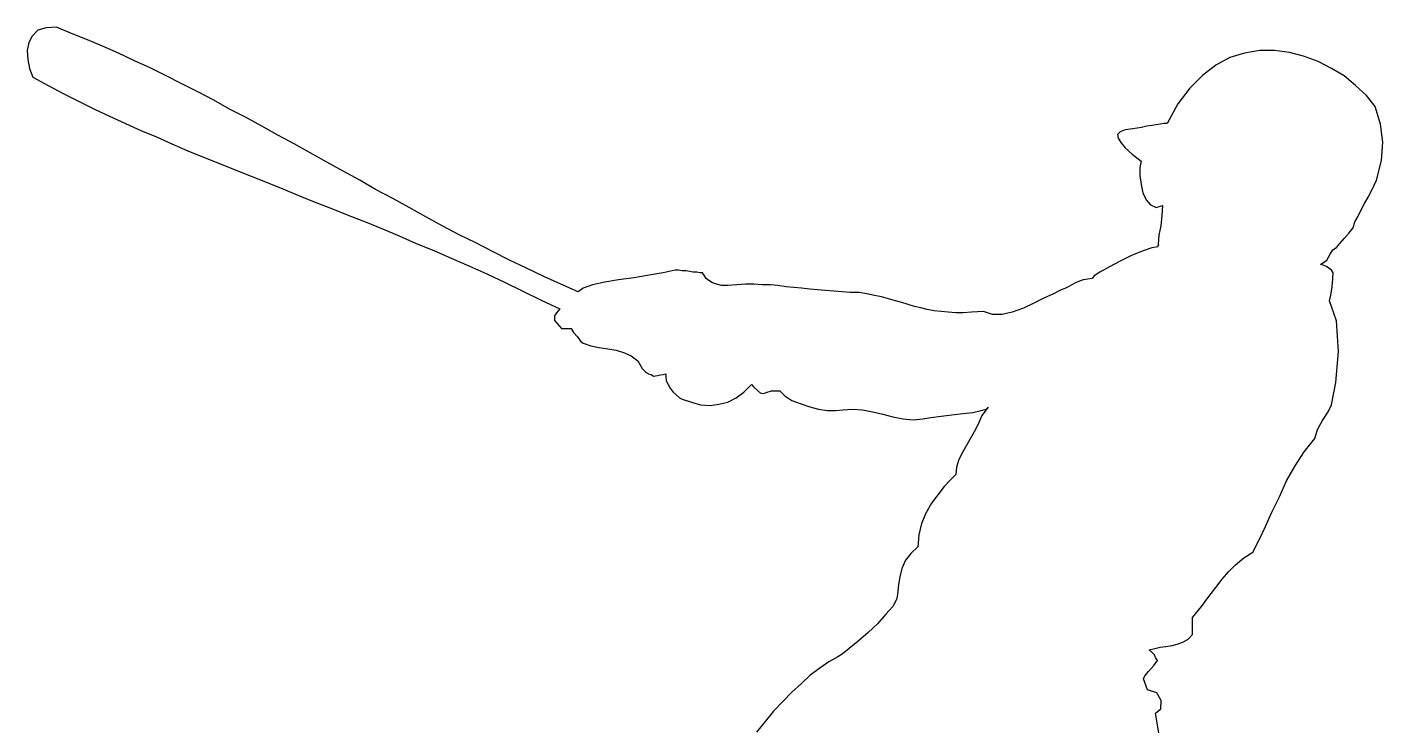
# Model space of a CAD drawing. Extents: x -0.54 to 0.89, y -0.04 to 1.45.
# Drawn here: x -0.543 to 0.889, y 0.706 to 1.445 of the extents above; entities that cross this region are included whole.
import ezdxf

# ---------------------------------------------------------------- set-up
doc = ezdxf.new("R2010")
doc.units = 0
doc.header["$MEASUREMENT"] = 0
doc.layers.get('0').update_dxf_attribs({"linetype": 'CONTINUOUS'})

msp = doc.modelspace()

# ---------------------------------------------------------------- linework, layer by layer
for p, q in [((-0.5374, 1.4359), (-0.5408, 1.4292)), ((-0.5374, 1.4359), (-0.5408, 1.4292)), ((-0.5314, 1.442), (-0.5374, 1.4359)), ((-0.5314, 1.442), (-0.5374, 1.4359)), ((-0.5227, 1.4446), (-0.5314, 1.442)), ((-0.5227, 1.4446), (-0.5314, 1.442)), ((-0.5119, 1.4453), (-0.5227, 1.4446)), ((-0.5119, 1.4453), (-0.5227, 1.4446)), ((-0.4959, 1.4386), (-0.5119, 1.4453)), ((-0.5119, 1.4453), (-0.5119, 1.4453)), ((-0.4959, 1.4386), (-0.5119, 1.4453)), ((-0.4791, 1.4319), (-0.4959, 1.4386)), ((-0.4791, 1.4319), (-0.4959, 1.4386)), ((-0.5408, 1.4292), (-0.5428, 1.4205)), ((-0.5408, 1.4292), (-0.5428, 1.4205)), ((-0.5428, 1.4205), (-0.5421, 1.4111)), ((-0.5428, 1.4205), (-0.5421, 1.4111)), ((-0.463, 1.4252), (-0.4791, 1.4319)), ((-0.463, 1.4252), (-0.4791, 1.4319)), ((-0.4462, 1.4178), (-0.463, 1.4252)), ((-0.4462, 1.4178), (-0.463, 1.4252)), ((0.7594, 1.4205), (0.7433, 1.4178)), ((0.7594, 1.4205), (0.7433, 1.4178)), ((0.7748, 1.4205), (0.7594, 1.4205)), ((0.7748, 1.4205), (0.7594, 1.4205)), ((0.7909, 1.4185), (0.7748, 1.4205)), ((0.7909, 1.4185), (0.7748, 1.4205)), ((0.8056, 1.4145), (0.7909, 1.4185)), ((0.8056, 1.4145), (0.7909, 1.4185)), ((-0.5421, 1.4111), (-0.5401, 1.4017)), ((-0.5421, 1.4111), (-0.5401, 1.4017)), ((-0.4295, 1.4098), (-0.4462, 1.4178)), ((-0.4295, 1.4098), (-0.4462, 1.4178)), ((-0.4127, 1.4024), (-0.4295, 1.4098)), ((-0.4127, 1.4024), (-0.4295, 1.4098)), ((0.7131, 1.4051), (0.699, 1.3943)), ((0.7131, 1.4051), (0.699, 1.3943)), ((0.7279, 1.4131), (0.7131, 1.4051)), ((0.7279, 1.4131), (0.7131, 1.4051)), ((0.7433, 1.4178), (0.7279, 1.4131)), ((0.7433, 1.4178), (0.7279, 1.4131)), ((0.8211, 1.4091), (0.8056, 1.4145)), ((0.8211, 1.4091), (0.8056, 1.4145)), ((0.8351, 1.4017), (0.8211, 1.4091)), ((0.8351, 1.4017), (0.8211, 1.4091)), ((-0.5401, 1.4017), (-0.5368, 1.3923)), ((-0.5401, 1.4017), (-0.5368, 1.3923)), ((-0.5368, 1.3923), (-0.5368, 1.3923)), ((-0.5368, 1.3923), (-0.5207, 1.3836)), ((-0.5368, 1.3923), (-0.5207, 1.3836)), ((-0.3959, 1.3937), (-0.4127, 1.4024)), ((-0.3959, 1.3937), (-0.4127, 1.4024)), ((-0.3799, 1.3856), (-0.3959, 1.3937)), ((-0.3799, 1.3856), (-0.3959, 1.3937)), ((0.699, 1.3943), (0.6856, 1.3809)), ((0.699, 1.3943), (0.6856, 1.3809)), ((0.8485, 1.3937), (0.8351, 1.4017)), ((0.8485, 1.3937), (0.8351, 1.4017)), ((0.8606, 1.3836), (0.8485, 1.3937)), ((0.8606, 1.3836), (0.8485, 1.3937)), ((-0.5207, 1.3836), (-0.5039, 1.3749)), ((-0.5207, 1.3836), (-0.5039, 1.3749)), ((-0.3624, 1.3769), (-0.3799, 1.3856)), ((-0.3624, 1.3769), (-0.3799, 1.3856)), ((-0.3457, 1.3682), (-0.3624, 1.3769)), ((-0.3457, 1.3682), (-0.3624, 1.3769)), ((0.6856, 1.3809), (0.6729, 1.3642)), ((0.6856, 1.3809), (0.6729, 1.3642)), ((0.872, 1.3729), (0.8606, 1.3836)), ((0.872, 1.3729), (0.8606, 1.3836)), ((-0.5039, 1.3749), (-0.4878, 1.3669)), ((-0.5039, 1.3749), (-0.4878, 1.3669)), ((-0.4878, 1.3669), (-0.4717, 1.3588)), ((-0.4878, 1.3669), (-0.4717, 1.3588)), ((-0.3289, 1.3588), (-0.3457, 1.3682)), ((-0.3289, 1.3588), (-0.3457, 1.3682)), ((0.6729, 1.3642), (0.6615, 1.3434)), ((0.6729, 1.3642), (0.6615, 1.3434)), ((0.8814, 1.3615), (0.872, 1.3729)), ((0.8814, 1.3615), (0.872, 1.3729)), ((0.8868, 1.3427), (0.8814, 1.3615)), ((0.8814, 1.3615), (0.8814, 1.3615)), ((0.8868, 1.3427), (0.8814, 1.3615)), ((-0.4717, 1.3588), (-0.4556, 1.3514)), ((-0.4717, 1.3588), (-0.4556, 1.3514)), ((-0.4556, 1.3514), (-0.4389, 1.3434)), ((-0.4556, 1.3514), (-0.4389, 1.3434)), ((-0.3121, 1.3501), (-0.3289, 1.3588)), ((-0.3121, 1.3501), (-0.3289, 1.3588)), ((-0.2947, 1.3407), (-0.3121, 1.3501)), ((-0.2947, 1.3407), (-0.3121, 1.3501)), ((-0.4389, 1.3434), (-0.4228, 1.336)), ((-0.4389, 1.3434), (-0.4228, 1.336)), ((-0.4228, 1.336), (-0.406, 1.3293)), ((-0.4228, 1.336), (-0.406, 1.3293)), ((-0.2779, 1.3313), (-0.2947, 1.3407)), ((-0.2779, 1.3313), (-0.2947, 1.3407)), ((0.6119, 1.3347), (0.6092, 1.332)), ((0.6119, 1.3347), (0.6092, 1.332)), ((0.6092, 1.332), (0.6098, 1.328)), ((0.6092, 1.332), (0.6098, 1.328)), ((0.6172, 1.3367), (0.6119, 1.3347)), ((0.6172, 1.3367), (0.6119, 1.3347)), ((0.6253, 1.338), (0.6172, 1.3367)), ((0.6253, 1.338), (0.6172, 1.3367)), ((0.63, 1.3387), (0.6253, 1.338)), ((0.63, 1.3387), (0.6253, 1.338)), ((0.6253, 1.338), (0.6253, 1.338)), ((0.6346, 1.3394), (0.63, 1.3387)), ((0.6346, 1.3394), (0.63, 1.3387)), ((0.64, 1.3407), (0.6346, 1.3394)), ((0.64, 1.3407), (0.6346, 1.3394)), ((0.6454, 1.3414), (0.64, 1.3407)), ((0.6454, 1.3414), (0.64, 1.3407)), ((0.6501, 1.342), (0.6454, 1.3414)), ((0.6501, 1.342), (0.6454, 1.3414)), ((0.6541, 1.3427), (0.6501, 1.342)), ((0.6541, 1.3427), (0.6501, 1.342)), ((0.6581, 1.3434), (0.6541, 1.3427)), ((0.6581, 1.3434), (0.6541, 1.3427)), ((0.6615, 1.3434), (0.6581, 1.3434)), ((0.6615, 1.3434), (0.6581, 1.3434)), ((0.6615, 1.3434), (0.6615, 1.3434)), ((0.8894, 1.3239), (0.8868, 1.3427)), ((0.8894, 1.3239), (0.8868, 1.3427)), ((-0.406, 1.3293), (-0.3899, 1.3219)), ((-0.406, 1.3293), (-0.3899, 1.3219)), ((-0.3899, 1.3219), (-0.3731, 1.3146)), ((-0.3899, 1.3219), (-0.3731, 1.3146)), ((-0.2605, 1.3219), (-0.2779, 1.3313)), ((-0.2605, 1.3219), (-0.2779, 1.3313)), ((-0.2437, 1.3125), (-0.2605, 1.3219)), ((-0.2437, 1.3125), (-0.2605, 1.3219)), ((0.6098, 1.328), (0.6125, 1.3233)), ((0.6098, 1.328), (0.6125, 1.3233)), ((0.6125, 1.3233), (0.6172, 1.3179)), ((0.6125, 1.3233), (0.6172, 1.3179)), ((0.6172, 1.3179), (0.6246, 1.3112)), ((0.6172, 1.3179), (0.6246, 1.3112)), ((0.8881, 1.3045), (0.8894, 1.3239)), ((0.8881, 1.3045), (0.8894, 1.3239)), ((-0.3731, 1.3146), (-0.3564, 1.3079)), ((-0.3731, 1.3146), (-0.3564, 1.3079)), ((-0.3564, 1.3079), (-0.3396, 1.3011)), ((-0.3564, 1.3079), (-0.3396, 1.3011)), ((-0.2263, 1.3025), (-0.2437, 1.3125)), ((-0.2263, 1.3025), (-0.2437, 1.3125)), ((0.6246, 1.3112), (0.634, 1.3038)), ((0.6246, 1.3112), (0.634, 1.3038)), ((0.634, 1.3038), (0.6326, 1.2971)), ((0.634, 1.3038), (0.6326, 1.2971)), ((0.634, 1.3038), (0.634, 1.3038)), ((0.8827, 1.2837), (0.8881, 1.3045)), ((0.8827, 1.2837), (0.8881, 1.3045)), ((-0.3396, 1.3011), (-0.3229, 1.2944)), ((-0.3396, 1.3011), (-0.3229, 1.2944)), ((-0.3229, 1.2944), (-0.3061, 1.2877)), ((-0.3229, 1.2944), (-0.3061, 1.2877)), ((-0.2089, 1.2931), (-0.2263, 1.3025)), ((-0.2089, 1.2931), (-0.2263, 1.3025)), ((-0.1914, 1.2837), (-0.2089, 1.2931)), ((-0.1914, 1.2837), (-0.2089, 1.2931)), ((0.6326, 1.2971), (0.6326, 1.2884)), ((0.6326, 1.2971), (0.6326, 1.2884)), ((-0.3061, 1.2877), (-0.2893, 1.281)), ((-0.3061, 1.2877), (-0.2893, 1.281)), ((-0.2893, 1.281), (-0.2726, 1.2743)), ((-0.2893, 1.281), (-0.2726, 1.2743)), ((-0.1747, 1.2737), (-0.1914, 1.2837)), ((-0.1747, 1.2737), (-0.1914, 1.2837)), ((0.6326, 1.2884), (0.634, 1.279)), ((0.6326, 1.2884), (0.634, 1.279)), ((0.634, 1.279), (0.636, 1.2703)), ((0.634, 1.279), (0.636, 1.2703)), ((0.8774, 1.2723), (0.8801, 1.2783)), ((0.8774, 1.2723), (0.8801, 1.2783)), ((0.8801, 1.2783), (0.8827, 1.2837)), ((0.8801, 1.2783), (0.8827, 1.2837)), ((0.8827, 1.2837), (0.8827, 1.2837)), ((-0.2726, 1.2743), (-0.2551, 1.267)), ((-0.2726, 1.2743), (-0.2551, 1.267)), ((-0.2551, 1.267), (-0.2377, 1.2602)), ((-0.2551, 1.267), (-0.2377, 1.2602)), ((-0.1566, 1.2643), (-0.1747, 1.2737)), ((-0.1566, 1.2643), (-0.1747, 1.2737)), ((-0.1391, 1.2549), (-0.1566, 1.2643)), ((-0.1391, 1.2549), (-0.1566, 1.2643)), ((0.636, 1.2703), (0.6393, 1.2629)), ((0.636, 1.2703), (0.6393, 1.2629)), ((0.6393, 1.2629), (0.644, 1.2576)), ((0.6393, 1.2629), (0.644, 1.2576)), ((0.87, 1.2589), (0.874, 1.2656)), ((0.87, 1.2589), (0.874, 1.2656)), ((0.874, 1.2656), (0.8774, 1.2723)), ((0.874, 1.2656), (0.8774, 1.2723)), ((-0.2377, 1.2602), (-0.2203, 1.2535)), ((-0.2377, 1.2602), (-0.2203, 1.2535)), ((-0.2203, 1.2535), (-0.2028, 1.2462)), ((-0.2203, 1.2535), (-0.2028, 1.2462)), ((-0.2028, 1.2462), (-0.1854, 1.2395)), ((-0.2028, 1.2462), (-0.1854, 1.2395)), ((-0.1217, 1.2448), (-0.1391, 1.2549)), ((-0.1217, 1.2448), (-0.1391, 1.2549)), ((0.644, 1.2576), (0.6501, 1.2549)), ((0.644, 1.2576), (0.6501, 1.2549)), ((0.6501, 1.2549), (0.6568, 1.2569)), ((0.6501, 1.2549), (0.6568, 1.2569)), ((0.6561, 1.2462), (0.6548, 1.2354)), ((0.6561, 1.2462), (0.6548, 1.2354)), ((0.6568, 1.2569), (0.6561, 1.2462)), ((0.6568, 1.2569), (0.6561, 1.2462)), ((0.6568, 1.2569), (0.6568, 1.2569)), ((0.8633, 1.2455), (0.8666, 1.2522)), ((0.8633, 1.2455), (0.8666, 1.2522)), ((0.8666, 1.2522), (0.87, 1.2589)), ((0.8666, 1.2522), (0.87, 1.2589)), ((-0.1854, 1.2395), (-0.1673, 1.2321)), ((-0.1854, 1.2395), (-0.1673, 1.2321)), ((-0.1673, 1.2321), (-0.1499, 1.2247)), ((-0.1673, 1.2321), (-0.1499, 1.2247)), ((-0.1043, 1.2354), (-0.1217, 1.2448)), ((-0.1043, 1.2354), (-0.1217, 1.2448)), ((-0.0862, 1.226), (-0.1043, 1.2354)), ((-0.0862, 1.226), (-0.1043, 1.2354)), ((0.6548, 1.2354), (0.6528, 1.2254)), ((0.6548, 1.2354), (0.6528, 1.2254)), ((0.8539, 1.2281), (0.8579, 1.2334)), ((0.8539, 1.2281), (0.8579, 1.2334)), ((0.8579, 1.2334), (0.8599, 1.2395)), ((0.8579, 1.2334), (0.8599, 1.2395)), ((0.8579, 1.2334), (0.8579, 1.2334)), ((0.8599, 1.2395), (0.8633, 1.2455)), ((0.8599, 1.2395), (0.8633, 1.2455)), ((-0.1499, 1.2247), (-0.1318, 1.2167)), ((-0.1499, 1.2247), (-0.1318, 1.2167)), ((-0.0687, 1.2173), (-0.0862, 1.226)), ((-0.0687, 1.2173), (-0.0862, 1.226)), ((0.6528, 1.2254), (0.6521, 1.216)), ((0.6528, 1.2254), (0.6521, 1.216)), ((0.8439, 1.2167), (0.8485, 1.222)), ((0.8439, 1.2167), (0.8485, 1.222)), ((0.8485, 1.222), (0.8539, 1.2281)), ((0.8485, 1.222), (0.8539, 1.2281)), ((-0.1318, 1.2167), (-0.113, 1.2093)), ((-0.1318, 1.2167), (-0.113, 1.2093)), ((-0.113, 1.2093), (-0.0949, 1.2012)), ((-0.113, 1.2093), (-0.0949, 1.2012)), ((-0.0506, 1.2079), (-0.0687, 1.2173)), ((-0.0506, 1.2079), (-0.0687, 1.2173)), ((-0.0332, 1.1992), (-0.0506, 1.2079)), ((-0.0332, 1.1992), (-0.0506, 1.2079)), ((0.6239, 1.2039), (0.6119, 1.1979)), ((0.6239, 1.2039), (0.6119, 1.1979)), ((0.6353, 1.2086), (0.6239, 1.2039)), ((0.6353, 1.2086), (0.6239, 1.2039)), ((0.6454, 1.212), (0.6353, 1.2086)), ((0.6454, 1.212), (0.6353, 1.2086)), ((0.6521, 1.2133), (0.6454, 1.212)), ((0.6521, 1.2133), (0.6454, 1.212)), ((0.6521, 1.2146), (0.6514, 1.214)), ((0.6521, 1.2146), (0.6514, 1.214)), ((0.6514, 1.214), (0.6521, 1.2133)), ((0.6514, 1.214), (0.6521, 1.2133)), ((0.6521, 1.216), (0.6521, 1.216)), ((0.6521, 1.216), (0.6528, 1.2153)), ((0.6521, 1.216), (0.6528, 1.2153)), ((0.6528, 1.2153), (0.6521, 1.2146)), ((0.6528, 1.2153), (0.6521, 1.2146)), ((0.6521, 1.2133), (0.6521, 1.2133)), ((0.8304, 1.1992), (0.8338, 1.2053)), ((0.8304, 1.1992), (0.8338, 1.2053)), ((0.8338, 1.2053), (0.8365, 1.21)), ((0.8338, 1.2053), (0.8365, 1.21)), ((0.8365, 1.21), (0.8405, 1.2126)), ((0.8365, 1.21), (0.8405, 1.2126)), ((0.8405, 1.2126), (0.8439, 1.2167)), ((0.8405, 1.2126), (0.8439, 1.2167)), ((0.8405, 1.2126), (0.8405, 1.2126)), ((-0.0949, 1.2012), (-0.0761, 1.1932)), ((-0.0949, 1.2012), (-0.0761, 1.1932)), ((-0.0761, 1.1932), (-0.0573, 1.1845)), ((-0.0761, 1.1932), (-0.0573, 1.1845)), ((-0.0151, 1.1905), (-0.0332, 1.1992)), ((-0.0151, 1.1905), (-0.0332, 1.1992)), ((0.003, 1.1818), (-0.0151, 1.1905)), ((0.003, 1.1818), (-0.0151, 1.1905)), ((0.6005, 1.1919), (0.5904, 1.1865)), ((0.6005, 1.1919), (0.5904, 1.1865)), ((0.6119, 1.1979), (0.6005, 1.1919)), ((0.6119, 1.1979), (0.6005, 1.1919)), ((0.8237, 1.1945), (0.8304, 1.1992)), ((0.8237, 1.1945), (0.8304, 1.1992)), ((0.8264, 1.1939), (0.8237, 1.1945)), ((0.8237, 1.1945), (0.8237, 1.1945)), ((0.8264, 1.1939), (0.8237, 1.1945)), ((0.8298, 1.1925), (0.8264, 1.1939)), ((0.8298, 1.1925), (0.8264, 1.1939)), ((0.8325, 1.1905), (0.8298, 1.1925)), ((0.8325, 1.1905), (0.8298, 1.1925)), ((0.8351, 1.1885), (0.8325, 1.1905)), ((0.8351, 1.1885), (0.8325, 1.1905)), ((-0.0573, 1.1845), (-0.0386, 1.1758)), ((-0.0573, 1.1845), (-0.0386, 1.1758)), ((-0.0386, 1.1758), (-0.0191, 1.1664)), ((-0.0386, 1.1758), (-0.0191, 1.1664)), ((0.0211, 1.1737), (0.003, 1.1818)), ((0.0211, 1.1737), (0.003, 1.1818)), ((0.0674, 1.1758), (0.0546, 1.1731)), ((0.0674, 1.1758), (0.0546, 1.1731)), ((0.0821, 1.1784), (0.0674, 1.1758)), ((0.0821, 1.1784), (0.0674, 1.1758)), ((0.0982, 1.1805), (0.0821, 1.1784)), ((0.0982, 1.1805), (0.0821, 1.1784)), ((0.1143, 1.1831), (0.0982, 1.1805)), ((0.1143, 1.1831), (0.0982, 1.1805)), ((0.1291, 1.1858), (0.1143, 1.1831)), ((0.1291, 1.1858), (0.1143, 1.1831)), ((0.1418, 1.1885), (0.1291, 1.1858)), ((0.1418, 1.1885), (0.1291, 1.1858)), ((0.1452, 1.1885), (0.1418, 1.1885)), ((0.1418, 1.1885), (0.1418, 1.1885)), ((0.1452, 1.1885), (0.1418, 1.1885)), ((0.1492, 1.1878), (0.1452, 1.1885)), ((0.1492, 1.1878), (0.1452, 1.1885)), ((0.1532, 1.1878), (0.1492, 1.1878)), ((0.1532, 1.1878), (0.1492, 1.1878)), ((0.1572, 1.1872), (0.1532, 1.1878)), ((0.1572, 1.1872), (0.1532, 1.1878)), ((0.1606, 1.1865), (0.1572, 1.1872)), ((0.1606, 1.1865), (0.1572, 1.1872)), ((0.1646, 1.1865), (0.1606, 1.1865)), ((0.1646, 1.1865), (0.1606, 1.1865)), ((0.168, 1.1858), (0.1646, 1.1865)), ((0.168, 1.1858), (0.1646, 1.1865)), ((0.1706, 1.1858), (0.168, 1.1858)), ((0.1706, 1.1858), (0.168, 1.1858)), ((0.1713, 1.1845), (0.1706, 1.1858)), ((0.1706, 1.1858), (0.1706, 1.1858)), ((0.1713, 1.1845), (0.1706, 1.1858)), ((0.1727, 1.1825), (0.1713, 1.1845)), ((0.1727, 1.1825), (0.1713, 1.1845)), ((0.1747, 1.1798), (0.1727, 1.1825)), ((0.1747, 1.1798), (0.1727, 1.1825)), ((0.1774, 1.1778), (0.1747, 1.1798)), ((0.1774, 1.1778), (0.1747, 1.1798)), ((0.1814, 1.1751), (0.1774, 1.1778)), ((0.1814, 1.1751), (0.1774, 1.1778)), ((0.1854, 1.1737), (0.1814, 1.1751)), ((0.1854, 1.1737), (0.1814, 1.1751)), ((0.5649, 1.1751), (0.5609, 1.1731)), ((0.5649, 1.1751), (0.5609, 1.1731)), ((0.5689, 1.1771), (0.5649, 1.1751)), ((0.5689, 1.1771), (0.5649, 1.1751)), ((0.573, 1.1784), (0.5689, 1.1771)), ((0.573, 1.1784), (0.5689, 1.1771)), ((0.5777, 1.1791), (0.573, 1.1784)), ((0.5777, 1.1791), (0.573, 1.1784)), ((0.5823, 1.1798), (0.5777, 1.1791)), ((0.5823, 1.1798), (0.5777, 1.1791)), ((0.5844, 1.1825), (0.5823, 1.1798)), ((0.5844, 1.1825), (0.5823, 1.1798)), ((0.5823, 1.1798), (0.5823, 1.1798)), ((0.5904, 1.1865), (0.5844, 1.1825)), ((0.5904, 1.1865), (0.5844, 1.1825)), ((0.8371, 1.1858), (0.8351, 1.1885)), ((0.8351, 1.1885), (0.8351, 1.1885)), ((0.8371, 1.1858), (0.8351, 1.1885)), ((0.8358, 1.1711), (0.8365, 1.1798)), ((0.8358, 1.1711), (0.8365, 1.1798)), ((0.8365, 1.1798), (0.8371, 1.1858)), ((0.8365, 1.1798), (0.8371, 1.1858)), ((-0.0191, 1.1664), (0.0003, 1.157)), ((-0.0191, 1.1664), (0.0003, 1.157)), ((0.0392, 1.1657), (0.0211, 1.1737)), ((0.0392, 1.1657), (0.0211, 1.1737)), ((0.0446, 1.1697), (0.0392, 1.1657)), ((0.0446, 1.1697), (0.0392, 1.1657)), ((0.0392, 1.1657), (0.0392, 1.1657)), ((0.0546, 1.1731), (0.0446, 1.1697)), ((0.0546, 1.1731), (0.0446, 1.1697)), ((0.1908, 1.1724), (0.1854, 1.1737)), ((0.1908, 1.1724), (0.1854, 1.1737)), ((0.1975, 1.1724), (0.1908, 1.1724)), ((0.1975, 1.1724), (0.1908, 1.1724)), ((0.2069, 1.1731), (0.1975, 1.1724)), ((0.2069, 1.1731), (0.1975, 1.1724)), ((0.1975, 1.1724), (0.1975, 1.1724)), ((0.2162, 1.1737), (0.2069, 1.1731)), ((0.2162, 1.1737), (0.2069, 1.1731)), ((0.225, 1.1737), (0.2162, 1.1737)), ((0.225, 1.1737), (0.2162, 1.1737)), ((0.2337, 1.1731), (0.225, 1.1737)), ((0.2337, 1.1731), (0.225, 1.1737)), ((0.2424, 1.1731), (0.2337, 1.1731)), ((0.2424, 1.1731), (0.2337, 1.1731)), ((0.2504, 1.1724), (0.2424, 1.1731)), ((0.2504, 1.1724), (0.2424, 1.1731)), ((0.2592, 1.1711), (0.2504, 1.1724)), ((0.2592, 1.1711), (0.2504, 1.1724)), ((0.2672, 1.1704), (0.2592, 1.1711)), ((0.2672, 1.1704), (0.2592, 1.1711)), ((0.2752, 1.1697), (0.2672, 1.1704)), ((0.2752, 1.1697), (0.2672, 1.1704)), ((0.284, 1.1684), (0.2752, 1.1697)), ((0.284, 1.1684), (0.2752, 1.1697)), ((0.292, 1.1677), (0.284, 1.1684)), ((0.292, 1.1677), (0.284, 1.1684)), ((0.3007, 1.167), (0.292, 1.1677)), ((0.3007, 1.167), (0.292, 1.1677)), ((0.3094, 1.1664), (0.3007, 1.167)), ((0.3094, 1.1664), (0.3007, 1.167)), ((0.3182, 1.1657), (0.3094, 1.1664)), ((0.3182, 1.1657), (0.3094, 1.1664)), ((0.3269, 1.165), (0.3182, 1.1657)), ((0.3269, 1.165), (0.3182, 1.1657)), ((0.3363, 1.165), (0.3269, 1.165)), ((0.3363, 1.165), (0.3269, 1.165)), ((0.3443, 1.1637), (0.3363, 1.165)), ((0.3363, 1.165), (0.3363, 1.165)), ((0.3443, 1.1637), (0.3363, 1.165)), ((0.3524, 1.1617), (0.3443, 1.1637)), ((0.3524, 1.1617), (0.3443, 1.1637)), ((0.3597, 1.1603), (0.3524, 1.1617)), ((0.3597, 1.1603), (0.3524, 1.1617)), ((0.3671, 1.1583), (0.3597, 1.1603)), ((0.3671, 1.1583), (0.3597, 1.1603)), ((0.5414, 1.1637), (0.5314, 1.159)), ((0.5414, 1.1637), (0.5314, 1.159)), ((0.5495, 1.1677), (0.5414, 1.1637)), ((0.5495, 1.1677), (0.5414, 1.1637)), ((0.5535, 1.1691), (0.5495, 1.1677)), ((0.5535, 1.1691), (0.5495, 1.1677)), ((0.5495, 1.1677), (0.5495, 1.1677)), ((0.5569, 1.1711), (0.5535, 1.1691)), ((0.5569, 1.1711), (0.5535, 1.1691)), ((0.5609, 1.1731), (0.5569, 1.1711)), ((0.5609, 1.1731), (0.5569, 1.1711)), ((0.8331, 1.1563), (0.8345, 1.1623)), ((0.8331, 1.1563), (0.8345, 1.1623)), ((0.8345, 1.1623), (0.8358, 1.1711)), ((0.8345, 1.1623), (0.8358, 1.1711)), ((0.0003, 1.157), (0.0198, 1.1476)), ((0.0003, 1.157), (0.0198, 1.1476)), ((0.0198, 1.1476), (0.0164, 1.1436)), ((0.0198, 1.1476), (0.0164, 1.1436)), ((0.0198, 1.1476), (0.0198, 1.1476)), ((0.0198, 1.1476), (0.0198, 1.1476)), ((0.3745, 1.1563), (0.3671, 1.1583)), ((0.3745, 1.1563), (0.3671, 1.1583)), ((0.3812, 1.1543), (0.3745, 1.1563)), ((0.3812, 1.1543), (0.3745, 1.1563)), ((0.3879, 1.1523), (0.3812, 1.1543)), ((0.3879, 1.1523), (0.3812, 1.1543)), ((0.3946, 1.1503), (0.3879, 1.1523)), ((0.3946, 1.1503), (0.3879, 1.1523)), ((0.4013, 1.1489), (0.3946, 1.1503)), ((0.4013, 1.1489), (0.3946, 1.1503)), ((0.408, 1.1469), (0.4013, 1.1489)), ((0.408, 1.1469), (0.4013, 1.1489)), ((0.4154, 1.1456), (0.408, 1.1469)), ((0.4154, 1.1456), (0.408, 1.1469)), ((0.5099, 1.1483), (0.4979, 1.1442)), ((0.5099, 1.1483), (0.4979, 1.1442)), ((0.5207, 1.1536), (0.5099, 1.1483)), ((0.5207, 1.1536), (0.5099, 1.1483)), ((0.5314, 1.159), (0.5207, 1.1536)), ((0.5314, 1.159), (0.5207, 1.1536)), ((0.8405, 1.1349), (0.8331, 1.1563)), ((0.8331, 1.1563), (0.8331, 1.1563)), ((0.8405, 1.1349), (0.8331, 1.1563)), ((0.0164, 1.1436), (0.0144, 1.1402)), ((0.0164, 1.1436), (0.0144, 1.1402)), ((0.0144, 1.1402), (0.0144, 1.1382)), ((0.0144, 1.1402), (0.0144, 1.1382)), ((0.0144, 1.1382), (0.0144, 1.1355)), ((0.0144, 1.1382), (0.0144, 1.1355)), ((0.0144, 1.1355), (0.0218, 1.1268)), ((0.0144, 1.1355), (0.0218, 1.1268)), ((0.4228, 1.1449), (0.4154, 1.1456)), ((0.4228, 1.1449), (0.4154, 1.1456)), ((0.4301, 1.1442), (0.4228, 1.1449)), ((0.4301, 1.1442), (0.4228, 1.1449)), ((0.4382, 1.1436), (0.4301, 1.1442)), ((0.4382, 1.1436), (0.4301, 1.1442)), ((0.4462, 1.1436), (0.4382, 1.1436)), ((0.4462, 1.1436), (0.4382, 1.1436)), ((0.4549, 1.1442), (0.4462, 1.1436)), ((0.4549, 1.1442), (0.4462, 1.1436)), ((0.4677, 1.1449), (0.4549, 1.1442)), ((0.4677, 1.1449), (0.4549, 1.1442)), ((0.4549, 1.1442), (0.4549, 1.1442)), ((0.4771, 1.1416), (0.4677, 1.1449)), ((0.4677, 1.1449), (0.4677, 1.1449)), ((0.4771, 1.1416), (0.4677, 1.1449)), ((0.4677, 1.1449), (0.4677, 1.1449)), ((0.4871, 1.1416), (0.4771, 1.1416)), ((0.4871, 1.1416), (0.4771, 1.1416)), ((0.4979, 1.1442), (0.4871, 1.1416)), ((0.4979, 1.1442), (0.4871, 1.1416)), ((0.8425, 1.1027), (0.8405, 1.1349)), ((0.8425, 1.1027), (0.8405, 1.1349)), ((0.0218, 1.1268), (0.0318, 1.1268)), ((0.0218, 1.1268), (0.0318, 1.1268)), ((0.0318, 1.1268), (0.0318, 1.1268)), ((0.0318, 1.1268), (0.0345, 1.1228)), ((0.0318, 1.1268), (0.0345, 1.1228)), ((0.0345, 1.1228), (0.0386, 1.1181)), ((0.0345, 1.1228), (0.0386, 1.1181)), ((0.0386, 1.1181), (0.0419, 1.1134)), ((0.0386, 1.1181), (0.0419, 1.1134)), ((0.0419, 1.1134), (0.0446, 1.1114)), ((0.0419, 1.1134), (0.0446, 1.1114)), ((0.0446, 1.1114), (0.0446, 1.1114)), ((0.0446, 1.1114), (0.0526, 1.1087)), ((0.0446, 1.1114), (0.0526, 1.1087)), ((0.0526, 1.1087), (0.0614, 1.1067)), ((0.0526, 1.1087), (0.0614, 1.1067)), ((0.0614, 1.1067), (0.0707, 1.1054)), ((0.0614, 1.1067), (0.0707, 1.1054)), ((0.0707, 1.1054), (0.0795, 1.104)), ((0.0707, 1.1054), (0.0795, 1.104)), ((0.0795, 1.104), (0.0882, 1.1013)), ((0.0795, 1.104), (0.0882, 1.1013)), ((0.0882, 1.1013), (0.0955, 1.098)), ((0.0882, 1.1013), (0.0955, 1.098)), ((0.0955, 1.098), (0.1023, 1.0926)), ((0.0955, 1.098), (0.1023, 1.0926)), ((0.1023, 1.0926), (0.1069, 1.0846)), ((0.1023, 1.0926), (0.1069, 1.0846)), ((0.8398, 1.0698), (0.8425, 1.1027)), ((0.8398, 1.0698), (0.8425, 1.1027)), ((0.1069, 1.0846), (0.1069, 1.0846)), ((0.1069, 1.0846), (0.1103, 1.0812)), ((0.1069, 1.0846), (0.1103, 1.0812)), ((0.1103, 1.0812), (0.1137, 1.0792)), ((0.1103, 1.0812), (0.1137, 1.0792)), ((0.1137, 1.0792), (0.1163, 1.0785)), ((0.1137, 1.0792), (0.1163, 1.0785)), ((0.1163, 1.0785), (0.119, 1.0765)), ((0.1163, 1.0785), (0.119, 1.0765)), ((0.119, 1.0765), (0.123, 1.0772)), ((0.119, 1.0765), (0.123, 1.0772)), ((0.119, 1.0765), (0.119, 1.0765)), ((0.123, 1.0772), (0.1264, 1.0779)), ((0.123, 1.0772), (0.1264, 1.0779)), ((0.1264, 1.0779), (0.1291, 1.0785)), ((0.1264, 1.0779), (0.1291, 1.0785)), ((0.1291, 1.0785), (0.1318, 1.0792)), ((0.1291, 1.0785), (0.1318, 1.0792)), ((0.1318, 1.0792), (0.1318, 1.0792)), ((0.1318, 1.0792), (0.1318, 1.0759)), ((0.1318, 1.0792), (0.1318, 1.0759)), ((0.1318, 1.0759), (0.1324, 1.0718)), ((0.1318, 1.0759), (0.1324, 1.0718)), ((0.1324, 1.0718), (0.1344, 1.0678)), ((0.1324, 1.0718), (0.1344, 1.0678)), ((0.1344, 1.0678), (0.1365, 1.0638)), ((0.1344, 1.0678), (0.1365, 1.0638)), ((0.1365, 1.0638), (0.1398, 1.0598)), ((0.1365, 1.0638), (0.1398, 1.0598)), ((0.2142, 1.0598), (0.2223, 1.0678)), ((0.2142, 1.0598), (0.2223, 1.0678)), ((0.2223, 1.0678), (0.2223, 1.0678)), ((0.2223, 1.0678), (0.225, 1.0651)), ((0.2223, 1.0678), (0.225, 1.0651)), ((0.225, 1.0651), (0.2283, 1.0618)), ((0.225, 1.0651), (0.2283, 1.0618)), ((0.2283, 1.0618), (0.2317, 1.0591)), ((0.2283, 1.0618), (0.2317, 1.0591)), ((0.239, 1.0598), (0.2437, 1.0611)), ((0.239, 1.0598), (0.2437, 1.0611)), ((0.2437, 1.0611), (0.2484, 1.0611)), ((0.2437, 1.0611), (0.2484, 1.0611)), ((0.2484, 1.0611), (0.2525, 1.0611)), ((0.2484, 1.0611), (0.2525, 1.0611)), ((0.2525, 1.0611), (0.2525, 1.0611)), ((0.2525, 1.0611), (0.2578, 1.0557)), ((0.2525, 1.0611), (0.2578, 1.0557)), ((0.8351, 1.0463), (0.8398, 1.0698)), ((0.8351, 1.0463), (0.8398, 1.0698)), ((0.1398, 1.0598), (0.1432, 1.0564)), ((0.1398, 1.0598), (0.1432, 1.0564)), ((0.1432, 1.0564), (0.1465, 1.0537)), ((0.1432, 1.0564), (0.1465, 1.0537)), ((0.1465, 1.0537), (0.1492, 1.0524)), ((0.1465, 1.0537), (0.1492, 1.0524)), ((0.1492, 1.0524), (0.1492, 1.0524)), ((0.1492, 1.0524), (0.1592, 1.049)), ((0.1492, 1.0524), (0.1592, 1.049)), ((0.1592, 1.049), (0.1686, 1.0463)), ((0.1592, 1.049), (0.1686, 1.0463)), ((0.1686, 1.0463), (0.1787, 1.0457)), ((0.1686, 1.0463), (0.1787, 1.0457)), ((0.1787, 1.0457), (0.1881, 1.047)), ((0.1787, 1.0457), (0.1881, 1.047)), ((0.1881, 1.047), (0.1975, 1.049)), ((0.1881, 1.047), (0.1975, 1.049)), ((0.1975, 1.049), (0.2062, 1.0537)), ((0.1975, 1.049), (0.2062, 1.0537)), ((0.2062, 1.0537), (0.2142, 1.0598)), ((0.2062, 1.0537), (0.2142, 1.0598)), ((0.2317, 1.0591), (0.235, 1.0584)), ((0.2317, 1.0591), (0.235, 1.0584)), ((0.235, 1.0584), (0.239, 1.0598)), ((0.235, 1.0584), (0.239, 1.0598)), ((0.235, 1.0584), (0.235, 1.0584)), ((0.2578, 1.0557), (0.2652, 1.051)), ((0.2578, 1.0557), (0.2652, 1.051)), ((0.2652, 1.051), (0.2739, 1.0477)), ((0.2652, 1.051), (0.2739, 1.0477)), ((0.2739, 1.0477), (0.284, 1.0443)), ((0.2739, 1.0477), (0.284, 1.0443)), ((0.8318, 1.039), (0.8351, 1.0463)), ((0.8318, 1.039), (0.8351, 1.0463)), ((0.8351, 1.0463), (0.8351, 1.0463)), ((0.284, 1.0443), (0.2934, 1.0417)), ((0.284, 1.0443), (0.2934, 1.0417)), ((0.2934, 1.0417), (0.3027, 1.0403)), ((0.2934, 1.0417), (0.3027, 1.0403)), ((0.3027, 1.0403), (0.3115, 1.0403)), ((0.3027, 1.0403), (0.3115, 1.0403)), ((0.3115, 1.0403), (0.3188, 1.041)), ((0.3115, 1.0403), (0.3188, 1.041)), ((0.3188, 1.041), (0.3296, 1.0417)), ((0.3188, 1.041), (0.3296, 1.0417)), ((0.3188, 1.041), (0.3188, 1.041)), ((0.3296, 1.0417), (0.3396, 1.041)), ((0.3296, 1.0417), (0.3396, 1.041)), ((0.3396, 1.041), (0.3503, 1.039)), ((0.3396, 1.041), (0.3503, 1.039)), ((0.3503, 1.039), (0.3611, 1.0363)), ((0.3503, 1.039), (0.3611, 1.0363)), ((0.3611, 1.0363), (0.3718, 1.0336)), ((0.3611, 1.0363), (0.3718, 1.0336)), ((0.3718, 1.0336), (0.3825, 1.0316)), ((0.3718, 1.0336), (0.3825, 1.0316)), ((0.3825, 1.0316), (0.3933, 1.0303)), ((0.3825, 1.0316), (0.3933, 1.0303)), ((0.3933, 1.0303), (0.4033, 1.0316)), ((0.3933, 1.0303), (0.4033, 1.0316)), ((0.4033, 1.0316), (0.412, 1.0329)), ((0.4033, 1.0316), (0.412, 1.0329)), ((0.4033, 1.0316), (0.4033, 1.0316)), ((0.412, 1.0329), (0.4228, 1.0343)), ((0.412, 1.0329), (0.4228, 1.0343)), ((0.4228, 1.0343), (0.4342, 1.0356)), ((0.4228, 1.0343), (0.4342, 1.0356)), ((0.4342, 1.0356), (0.4456, 1.037)), ((0.4342, 1.0356), (0.4456, 1.037)), ((0.4456, 1.037), (0.4563, 1.0383)), ((0.4456, 1.037), (0.4563, 1.0383)), ((0.4563, 1.0383), (0.465, 1.0403)), ((0.4563, 1.0383), (0.465, 1.0403)), ((0.4657, 1.035), (0.463, 1.0282)), ((0.4657, 1.035), (0.463, 1.0282)), ((0.465, 1.0403), (0.4704, 1.0417)), ((0.465, 1.0403), (0.4704, 1.0417)), ((0.4724, 1.0437), (0.4657, 1.035)), ((0.4724, 1.0437), (0.4657, 1.035)), ((0.4657, 1.035), (0.4657, 1.035)), ((0.4704, 1.0417), (0.4724, 1.0437)), ((0.4704, 1.0417), (0.4724, 1.0437)), ((0.4724, 1.0437), (0.4724, 1.0437)), ((0.4724, 1.0437), (0.4724, 1.0437)), ((0.4724, 1.0437), (0.4724, 1.0437)), ((0.4724, 1.0437), (0.4724, 1.0437)), ((0.4724, 1.0437), (0.4724, 1.0437)), ((0.4724, 1.0437), (0.4724, 1.0437)), ((0.4724, 1.0437), (0.4724, 1.0437)), ((0.4724, 1.0437), (0.4724, 1.0437)), ((0.4724, 1.0437), (0.4724, 1.0437)), ((0.8257, 1.0296), (0.8318, 1.039)), ((0.8257, 1.0296), (0.8318, 1.039)), ((0.459, 1.0202), (0.4549, 1.0128)), ((0.459, 1.0202), (0.4549, 1.0128)), ((0.463, 1.0282), (0.459, 1.0202)), ((0.463, 1.0282), (0.459, 1.0202)), ((0.8177, 1.0108), (0.8204, 1.0202)), ((0.8177, 1.0108), (0.8204, 1.0202)), ((0.8204, 1.0202), (0.8257, 1.0296)), ((0.8204, 1.0202), (0.8257, 1.0296)), ((0.4503, 1.0048), (0.4456, 0.9967)), ((0.4503, 1.0048), (0.4456, 0.9967)), ((0.4549, 1.0128), (0.4503, 1.0048)), ((0.4549, 1.0128), (0.4503, 1.0048)), ((0.8063, 0.9967), (0.8177, 1.0108)), ((0.8063, 0.9967), (0.8177, 1.0108)), ((0.8177, 1.0108), (0.8177, 1.0108)), ((0.4415, 0.9887), (0.4389, 0.9806)), ((0.4415, 0.9887), (0.4389, 0.9806)), ((0.4456, 0.9967), (0.4415, 0.9887)), ((0.4456, 0.9967), (0.4415, 0.9887)), ((0.7969, 0.982), (0.8063, 0.9967)), ((0.7969, 0.982), (0.8063, 0.9967)), ((0.4389, 0.9806), (0.4382, 0.9726)), ((0.4389, 0.9806), (0.4382, 0.9726)), ((0.7875, 0.9659), (0.7969, 0.982)), ((0.7875, 0.9659), (0.7969, 0.982)), ((0.4261, 0.9599), (0.4194, 0.9511)), ((0.4261, 0.9599), (0.4194, 0.9511)), ((0.4322, 0.9666), (0.4261, 0.9599)), ((0.4322, 0.9666), (0.4261, 0.9599)), ((0.4382, 0.9726), (0.4322, 0.9666)), ((0.4382, 0.9726), (0.4322, 0.9666)), ((0.4382, 0.9726), (0.4382, 0.9726)), ((0.7802, 0.9491), (0.7875, 0.9659)), ((0.7802, 0.9491), (0.7875, 0.9659)), ((0.4194, 0.9511), (0.4127, 0.9424)), ((0.4194, 0.9511), (0.4127, 0.9424)), ((0.7721, 0.933), (0.7802, 0.9491)), ((0.7721, 0.933), (0.7802, 0.9491)), ((0.4067, 0.9317), (0.402, 0.921)), ((0.4067, 0.9317), (0.402, 0.921)), ((0.4127, 0.9424), (0.4067, 0.9317)), ((0.4127, 0.9424), (0.4067, 0.9317)), ((0.7654, 0.9176), (0.7721, 0.933)), ((0.7654, 0.9176), (0.7721, 0.933)), ((0.402, 0.921), (0.3993, 0.9089)), ((0.402, 0.921), (0.3993, 0.9089)), ((0.7587, 0.9035), (0.7654, 0.9176)), ((0.7587, 0.9035), (0.7654, 0.9176)), ((0.3993, 0.9089), (0.398, 0.8962)), ((0.3993, 0.9089), (0.398, 0.8962)), ((0.752, 0.8908), (0.7587, 0.9035)), ((0.752, 0.8908), (0.7587, 0.9035)), ((0.3906, 0.8894), (0.3852, 0.8821)), ((0.3906, 0.8894), (0.3852, 0.8821)), ((0.398, 0.8962), (0.3906, 0.8894)), ((0.398, 0.8962), (0.3906, 0.8894)), ((0.398, 0.8962), (0.398, 0.8962)), ((0.7426, 0.8848), (0.752, 0.8908)), ((0.7426, 0.8848), (0.752, 0.8908)), ((0.752, 0.8908), (0.752, 0.8908)), ((0.3852, 0.8821), (0.3812, 0.8734)), ((0.3852, 0.8821), (0.3812, 0.8734)), ((0.7265, 0.87), (0.7339, 0.8774)), ((0.7265, 0.87), (0.7339, 0.8774)), ((0.7339, 0.8774), (0.7426, 0.8848)), ((0.7339, 0.8774), (0.7426, 0.8848)), ((0.3792, 0.8646), (0.3778, 0.8566)), ((0.3792, 0.8646), (0.3778, 0.8566)), ((0.3812, 0.8734), (0.3792, 0.8646)), ((0.3812, 0.8734), (0.3792, 0.8646)), ((0.7131, 0.8532), (0.7198, 0.862)), ((0.7131, 0.8532), (0.7198, 0.862)), ((0.7198, 0.862), (0.7265, 0.87)), ((0.7198, 0.862), (0.7265, 0.87)), ((0.3772, 0.8492), (0.3765, 0.8439)), ((0.3772, 0.8492), (0.3765, 0.8439)), ((0.3778, 0.8566), (0.3772, 0.8492)), ((0.3778, 0.8566), (0.3772, 0.8492)), ((0.7057, 0.8439), (0.7131, 0.8532)), ((0.7057, 0.8439), (0.7131, 0.8532)), ((0.3718, 0.8331), (0.3644, 0.8251)), ((0.3718, 0.8331), (0.3644, 0.8251)), ((0.3758, 0.8405), (0.3718, 0.8331)), ((0.3758, 0.8405), (0.3718, 0.8331)), ((0.3765, 0.8439), (0.3758, 0.8405)), ((0.3765, 0.8439), (0.3758, 0.8405)), ((0.3758, 0.8405), (0.3758, 0.8405)), ((0.6883, 0.8217), (0.6977, 0.8331)), ((0.6883, 0.8217), (0.6977, 0.8331)), ((0.6977, 0.8331), (0.7057, 0.8439)), ((0.6977, 0.8331), (0.7057, 0.8439)), ((0.3644, 0.8251), (0.3557, 0.815)), ((0.3644, 0.8251), (0.3557, 0.815)), ((0.6883, 0.8036), (0.6883, 0.8217)), ((0.6883, 0.8217), (0.6883, 0.8217)), ((0.6883, 0.8036), (0.6883, 0.8217)), ((0.3457, 0.8056), (0.3349, 0.7962)), ((0.3457, 0.8056), (0.3349, 0.7962)), ((0.3557, 0.815), (0.3457, 0.8056)), ((0.3557, 0.815), (0.3457, 0.8056)), ((0.6836, 0.7989), (0.6883, 0.8036)), ((0.6836, 0.7989), (0.6883, 0.8036)), ((0.3255, 0.7889), (0.3182, 0.7828)), ((0.3255, 0.7889), (0.3182, 0.7828)), ((0.3349, 0.7962), (0.3255, 0.7889)), ((0.3349, 0.7962), (0.3255, 0.7889)), ((0.6427, 0.7875), (0.6487, 0.7889)), ((0.6427, 0.7875), (0.6487, 0.7889)), ((0.6487, 0.7889), (0.6541, 0.7902)), ((0.6487, 0.7889), (0.6541, 0.7902)), ((0.6541, 0.7902), (0.6601, 0.7909)), ((0.6541, 0.7902), (0.6601, 0.7909)), ((0.6601, 0.7909), (0.6668, 0.7922)), ((0.6601, 0.7909), (0.6668, 0.7922)), ((0.6668, 0.7922), (0.6722, 0.7936)), ((0.6668, 0.7922), (0.6722, 0.7936)), ((0.6722, 0.7936), (0.6782, 0.7956)), ((0.6722, 0.7936), (0.6782, 0.7956)), ((0.6782, 0.7956), (0.6836, 0.7989)), ((0.6782, 0.7956), (0.6836, 0.7989)), ((0.3041, 0.7748), (0.2947, 0.7681)), ((0.3041, 0.7748), (0.2947, 0.7681)), ((0.3135, 0.7802), (0.3041, 0.7748)), ((0.3135, 0.7802), (0.3041, 0.7748)), ((0.3182, 0.7828), (0.3135, 0.7802)), ((0.3182, 0.7828), (0.3135, 0.7802)), ((0.3135, 0.7802), (0.3135, 0.7802)), ((0.646, 0.7842), (0.6427, 0.7875)), ((0.6427, 0.7875), (0.6427, 0.7875)), ((0.646, 0.7842), (0.6427, 0.7875)), ((0.6481, 0.7822), (0.646, 0.7842)), ((0.6481, 0.7822), (0.646, 0.7842)), ((0.6474, 0.7708), (0.6514, 0.7761)), ((0.6474, 0.7708), (0.6514, 0.7761)), ((0.6494, 0.7795), (0.6481, 0.7822)), ((0.6494, 0.7795), (0.6481, 0.7822)), ((0.6514, 0.7761), (0.6494, 0.7795)), ((0.6514, 0.7761), (0.6494, 0.7795)), ((0.6514, 0.7761), (0.6514, 0.7761)), ((0.2846, 0.7607), (0.2752, 0.752)), ((0.2846, 0.7607), (0.2752, 0.752)), ((0.2947, 0.7681), (0.2846, 0.7607)), ((0.2947, 0.7681), (0.2846, 0.7607)), ((0.6367, 0.7567), (0.638, 0.76)), ((0.6367, 0.7567), (0.638, 0.76)), ((0.638, 0.76), (0.642, 0.7647)), ((0.638, 0.76), (0.642, 0.7647)), ((0.642, 0.7647), (0.6474, 0.7708)), ((0.642, 0.7647), (0.6474, 0.7708)), ((0.2752, 0.752), (0.2652, 0.7426)), ((0.2752, 0.752), (0.2652, 0.7426)), ((0.6407, 0.7453), (0.6367, 0.7567)), ((0.6367, 0.7567), (0.6367, 0.7567)), ((0.6407, 0.7453), (0.6367, 0.7567)), ((0.6507, 0.7419), (0.6407, 0.7453)), ((0.6507, 0.7419), (0.6407, 0.7453)), ((0.2558, 0.7332), (0.2457, 0.7225)), ((0.2558, 0.7332), (0.2457, 0.7225)), ((0.2652, 0.7426), (0.2558, 0.7332)), ((0.2652, 0.7426), (0.2558, 0.7332)), ((0.6554, 0.7339), (0.6507, 0.7419)), ((0.6554, 0.7339), (0.6507, 0.7419)), ((0.6548, 0.7252), (0.6554, 0.7339)), ((0.6548, 0.7252), (0.6554, 0.7339)), ((0.2457, 0.7225), (0.237, 0.7118)), ((0.2457, 0.7225), (0.237, 0.7118)), ((0.6494, 0.7205), (0.6548, 0.7252)), ((0.6494, 0.7205), (0.6548, 0.7252)), ((0.6528, 0.6997), (0.6494, 0.7205)), ((0.6494, 0.7205), (0.6494, 0.7205)), ((0.6528, 0.6997), (0.6494, 0.7205)), ((0.237, 0.7118), (0.2276, 0.7004)), ((0.237, 0.7118), (0.2276, 0.7004))]:
    msp.add_line(p, q)

doc.saveas('drawing.dxf')
